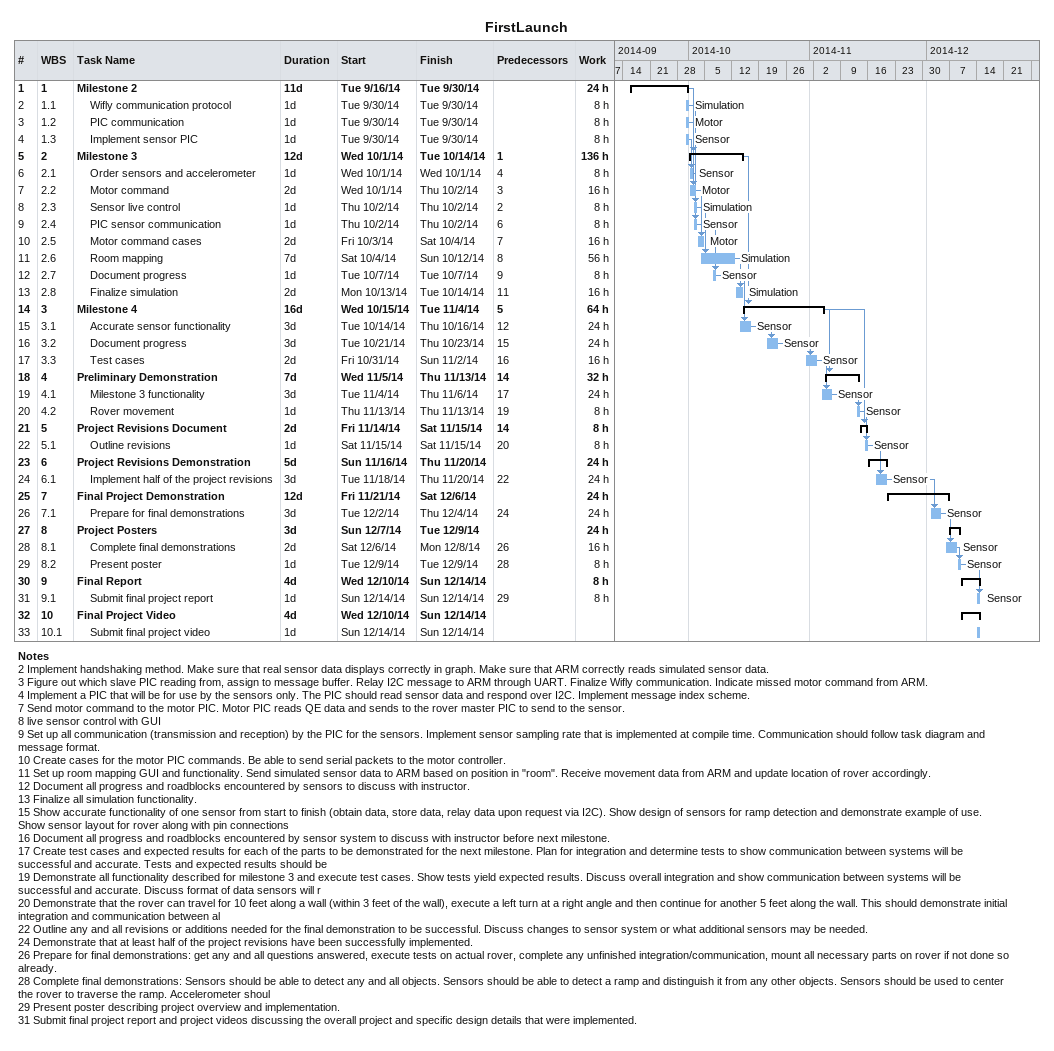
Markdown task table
FirstLaunch

| ID | WBS | Task | Duration | Start | Finish | Predecessors | Resources | Work (h) |
|---|---|---|---|---|---|---|---|---|
| 1 | 1 | **Milestone 2** | 11d | 2014-09-16 | 2014-09-30 |  |  | 24 |
| 2 | 1.1 | Wifly communication protocol | 1d | 2014-09-30 | 2014-09-30 |  | Simulation | 8 |
| 3 | 1.2 | PIC communication | 1d | 2014-09-30 | 2014-09-30 |  | Motor | 8 |
| 4 | 1.3 | Implement sensor PIC | 1d | 2014-09-30 | 2014-09-30 |  | Sensor | 8 |
| 5 | 2 | **Milestone 3** | 12d | 2014-10-01 | 2014-10-14 | 1 |  | 136 |
| 6 | 2.1 | Order sensors and accelerometer | 1d | 2014-10-01 | 2014-10-01 | 4 | Sensor | 8 |
| 7 | 2.2 | Motor command | 2d | 2014-10-01 | 2014-10-02 | 3 | Motor | 16 |
| 8 | 2.3 | Sensor live control | 1d | 2014-10-02 | 2014-10-02 | 2 | Simulation | 8 |
| 9 | 2.4 | PIC sensor communication | 1d | 2014-10-02 | 2014-10-02 | 6 | Sensor | 8 |
| 10 | 2.5 | Motor command cases | 2d | 2014-10-03 | 2014-10-04 | 7 | Motor | 16 |
| 11 | 2.6 | Room mapping | 7d | 2014-10-04 | 2014-10-12 | 8 | Simulation | 56 |
| 12 | 2.7 | Document progress | 1d | 2014-10-07 | 2014-10-07 | 9 | Sensor | 8 |
| 13 | 2.8 | Finalize simulation | 2d | 2014-10-13 | 2014-10-14 | 11 | Simulation | 16 |
| 14 | 3 | **Milestone 4** | 16d | 2014-10-15 | 2014-11-04 | 5 |  | 64 |
| 15 | 3.1 | Accurate sensor functionality | 3d | 2014-10-14 | 2014-10-16 | 12 | Sensor | 24 |
| 16 | 3.2 | Document progress | 3d | 2014-10-21 | 2014-10-23 | 15 | Sensor | 24 |
| 17 | 3.3 | Test cases | 2d | 2014-10-31 | 2014-11-02 | 16 | Sensor | 16 |
| 18 | 4 | **Preliminary Demonstration** | 7d | 2014-11-05 | 2014-11-13 | 14 |  | 32 |
| 19 | 4.1 | Milestone 3 functionality | 3d | 2014-11-04 | 2014-11-06 | 17 | Sensor | 24 |
| 20 | 4.2 | Rover movement | 1d | 2014-11-13 | 2014-11-13 | 19 | Sensor | 8 |
| 21 | 5 | **Project Revisions Document** | 2d | 2014-11-14 | 2014-11-15 | 14 |  | 8 |
| 22 | 5.1 | Outline revisions | 1d | 2014-11-15 | 2014-11-15 | 20 | Sensor | 8 |
| 23 | 6 | **Project Revisions Demonstration** | 5d | 2014-11-16 | 2014-11-20 |  |  | 24 |
| 24 | 6.1 | Implement half of the project revisions | 3d | 2014-11-18 | 2014-11-20 | 22 | Sensor | 24 |
| 25 | 7 | **Final Project Demonstration** | 12d | 2014-11-21 | 2014-12-06 |  |  | 24 |
| 26 | 7.1 | Prepare for final demonstrations | 3d | 2014-12-02 | 2014-12-04 | 24 | Sensor | 24 |
| 27 | 8 | **Project Posters** | 3d | 2014-12-07 | 2014-12-09 |  |  | 24 |
| 28 | 8.1 | Complete final demonstrations | 2d | 2014-12-06 | 2014-12-08 | 26 | Sensor | 16 |
| 29 | 8.2 | Present poster | 1d | 2014-12-09 | 2014-12-09 | 28 | Sensor | 8 |
| 30 | 9 | **Final Report** | 4d | 2014-12-10 | 2014-12-14 |  |  | 8 |
| 31 | 9.1 | Submit final project report | 1d | 2014-12-14 | 2014-12-14 | 29 | Sensor | 8 |
| 32 | 10 | **Final Project Video** | 4d | 2014-12-10 | 2014-12-14 |  |  |  |
| 33 | 10.1 | Submit final project video | 1d | 2014-12-14 | 2014-12-14 |  |  |  |

Notes
- 2: Implement handshaking method. Make sure that real sensor data displays correctly in graph. Make sure that ARM correctly reads simulated sensor data.
- 3: Figure out which slave PIC reading from, assign to message buffer. Relay I2C message to ARM through UART. Finalize Wifly communication. Indicate missed motor command from ARM.
- 4: Implement a PIC that will be for use by the sensors only. The PIC should read sensor data and respond over I2C. Implement message index scheme.
- 7: Send motor command to the motor PIC. Motor PIC reads QE data and sends to the rover master PIC to send to the sensor.
- 8: live sensor control with GUI
- 9: Set up all communication (transmission and reception) by the PIC for the sensors. Implement sensor sampling rate that is implemented at compile time. Communication should follow task diagram and message format.
- 10: Create cases for the motor PIC commands. Be able to send serial packets to the motor controller.
- 11: Set up room mapping GUI and functionality. Send simulated sensor data to ARM based on position in "room". Receive movement data from ARM and update location of rover accordingly.
- 12: Document all progress and roadblocks encountered by sensors to discuss with instructor.
- 13: Finalize all simulation functionality.
- 15: Show accurate functionality of one sensor from start to finish (obtain data, store data, relay data upon request via I2C). Show design of sensors for ramp detection and demonstrate example of use. Show sensor layout for rover along with pin connections
- 16: Document all progress and roadblocks encountered by sensor system to discuss with instructor before next milestone.
- 17: Create test cases and expected results for each of the parts to be demonstrated for the next milestone. Plan for integration and determine tests to show communication between systems will be successful and accurate. Tests and expected results should be
- 19: Demonstrate all functionality described for milestone 3 and execute test cases. Show tests yield expected results. Discuss overall integration and show communication between systems will be successful and accurate. Discuss format of data sensors will r
- 20: Demonstrate that the rover can travel for 10 feet along a wall (within 3 feet of the wall), execute a left turn at a right angle and then continue for another 5 feet along the wall. This should demonstrate initial integration and communication between al
- 22: Outline any and all revisions or additions needed for the final demonstration to be successful. Discuss changes to sensor system or what additional sensors may be needed.
- 24: Demonstrate that at least half of the project revisions have been successfully implemented.
- 26: Prepare for final demonstrations: get any and all questions answered, execute tests on actual rover, complete any unfinished integration/communication, mount all necessary parts on rover if not done so already.
- 28: Complete final demonstrations: Sensors should be able to detect any and all objects. Sensors should be able to detect a ramp and distinguish it from any other objects. Sensors should be used to center the rover to traverse the ramp. Accelerometer shoul
- 29: Present poster describing project overview and implementation.
- 31: Submit final project report and project videos discussing the overall project and specific design details that were implemented.
